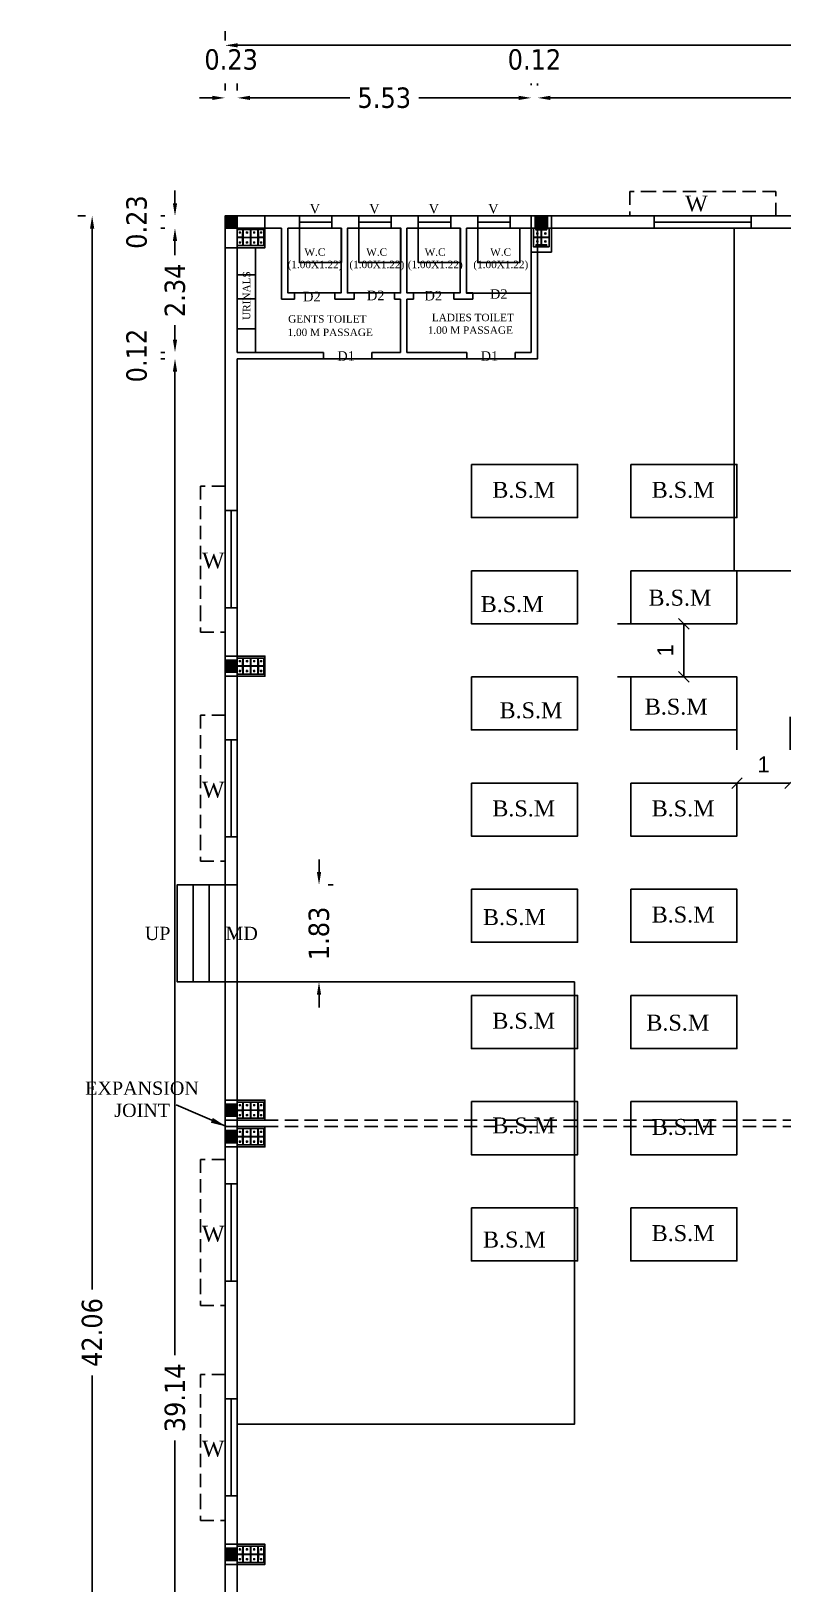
# Model space of a CAD drawing. Header units: metres. Extents: x 2063 to 2266, y 1708 to 2054.
# Drawn here: x 2217.18 to 2231.33, y 1903.13 to 1932.38 of the extents above; entities that cross this region are included whole.
import ezdxf

# ---------------------------------------------------------------- set-up
doc = ezdxf.new("R2010")
doc.units = ezdxf.units.M
doc.linetypes.add('DASHED', pattern=[0.75, 0.5, -0.25])
doc.linetypes.add('HIDDEN', pattern=[0.375, 0.25, -0.125])
for name, color, linetype in [('BLK_2_COVERED_AREA', 140, 'Continuous'), ('BLK_2_FLR_0_EXIT_WIDTH_DOOR', 2, 'Continuous'), ('BLK_2_FLR_0_REGULAR_ROOM_1', 4, 'Continuous'), ('BLK_2_FLR_0_ROOM_1_LIGHT_VENTILATION_1', 4, 'Continuous'), ('BLK_2_FLR_0_URINAL', 235, 'Continuous'), ('BLK_2_FLR_0_WASH', 60, 'Continuous'), ('BLK_2_FLR_0_WATER_CLOSET', 213, 'Continuous'), ('TOILET_VENTILATION', 6, 'Continuous'), ('WORKSHOP_AREA', 121, 'Continuous')]:
    doc.layers.add(name, color=color, linetype=linetype)
doc.layers.add('BLK_2_FLR_0_BLT_UP_AREA', color=45, linetype='Continuous', plot=False)
doc.styles.add('CODE', font='tahoma.ttf')
doc.styles.add('DIM', font='swissc.ttf')
doc.styles.get("Standard").update_dxf_attribs({"font": 'arial.ttf'})
doc.styles.add('TIMES NEW ROMAN', font='times.ttf')
doc.dimstyles.new('Din', dxfattribs={"dimscale": 0, "dimtxt": 0.25, "dimasz": 0.1, "dimexe": 0.15, "dimexo": 0.15, "dimgap": 0.03, "dimtad": 0, "dimzin": 0, "dimdsep": 46, "dimtxsty": 'DIM', "dimblk": 'ARCHTICK', "dimcen": 0.09, "dimdle": 0.15, "dimse1": 1, "dimse2": 1, "dimclrd": 256, "dimclre": 256, "dimclrt": 7, "dimadec": 0, "dimazin": 3, "dimtfac": 1, "dimtofl": 0, "dimtmove": 1, "dimatfit": 3, "dimfxl": 0, "dimtolj": 1, "dimtzin": 0, "dimarcsym": 0})
doc.dimstyles.new('ISO-25', dxfattribs={"dimtxt": 2.5, "dimasz": 2.5, "dimexe": 1.25, "dimexo": 0.625, "dimtad": 1, "dimtxsty": 'Standard', "dimcen": 2.5, "dimadec": 0, "dimazin": 0, "dimtfac": 1, "dimtmove": 0, "dimatfit": 3, "dimfxl": 0, "dimarcsym": 0})

# ---------------------------------------------------------------- blocks, each defined once
blk = doc.blocks.new('BOLT')
at = {"linetype": 'ByBlock'}
for p, q in [((20, 0), (-20, 0)), ((0, -20), (0, 20))]:
    blk.add_line(p, q, dxfattribs=at)
blk.add_circle((0, 0), 10, dxfattribs=at)
blk = doc.blocks.new('90P')
blk.add_hatch(color=256).paths.add_polyline_path([(3179, 1331), (2949, 1331), (2949, 1101), (3179, 1101)])
for points in [[(2949, 1026), (3699, 1026), (3699, 1406), (2949, 1406)], [(3179, 1331), (2949, 1331), (2949, 1101), (3179, 1101)], [(3179, 1369), (3179, 1064), (3679, 1064), (3679, 1369)], [(3179, 1213), (3179, 1219), (3279, 1219), (3279, 1213)], [(3279, 1319), (3279, 1114), (3287, 1114), (3287, 1319)], [(3293, 1369), (3287, 1369), (3287, 1219), (3293, 1219)], [(3293, 1064), (3287, 1064), (3287, 1214), (3293, 1214)], [(3432, 1369), (3426, 1369), (3426, 1219), (3432, 1219)], [(3432, 1064), (3426, 1064), (3426, 1214), (3432, 1214)], [(3565, 1369), (3571, 1369), (3571, 1219), (3565, 1219)], [(3565, 1064), (3571, 1064), (3571, 1214), (3565, 1214)], [(3571, 1319), (3571, 1114), (3579, 1114), (3579, 1319)], [(3679, 1213), (3679, 1219), (3579, 1219), (3579, 1213)]]:
    blk.add_lwpolyline(points, close=True)
blk.add_lwpolyline([(3287, 1214), (3571, 1214), (3571, 1219), (3287, 1219), (3287, 1214)])
at = {"rotation": 180}
for p in [(3229, 1309), (3362, 1309), (3496, 1309)]:
    blk.add_blockref('BOLT', p, dxfattribs=at)
at = {"xscale": -1, "rotation": 180}
blk.add_blockref('BOLT', (3629, 1309), dxfattribs=at)
at = {"xscale": -1}
for p in [(3229, 1124), (3362, 1124), (3496, 1124)]:
    blk.add_blockref('BOLT', p, dxfattribs=at)
blk.add_blockref('BOLT', (3629, 1124))
blk = doc.blocks.new('9856')
blk.add_hatch(color=256).paths.add_polyline_path([(3179, 341), (2949, 341), (2949, 111), (3179, 111)])
for points in [[(2949, 111), (3699, 111), (3699, 711), (2949, 711)], [(3179, 669), (3179, 364), (3679, 364), (3679, 669)], [(3279, 619), (3279, 414), (3287, 414), (3287, 619)], [(3293, 669), (3287, 669), (3287, 519), (3293, 519)], [(3432, 669), (3426, 669), (3426, 519), (3432, 519)], [(3565, 669), (3571, 669), (3571, 519), (3565, 519)], [(3571, 619), (3571, 414), (3579, 414), (3579, 619)], [(3179, 341), (2949, 341), (2949, 111), (3179, 111)], [(3179, 513), (3179, 519), (3279, 519), (3279, 513)], [(3293, 364), (3287, 364), (3287, 514), (3293, 514)], [(3432, 364), (3426, 364), (3426, 514), (3432, 514)], [(3565, 364), (3571, 364), (3571, 514), (3565, 514)], [(3679, 513), (3679, 519), (3579, 519), (3579, 513)]]:
    blk.add_lwpolyline(points, close=True)
blk.add_lwpolyline([(3287, 514), (3571, 514), (3571, 519), (3287, 519), (3287, 514)])
at = {"rotation": 180}
for p in [(3229, 609), (3362, 609), (3496, 609)]:
    blk.add_blockref('BOLT', p, dxfattribs=at)
at = {"xscale": -1, "rotation": 180}
blk.add_blockref('BOLT', (3629, 609), dxfattribs=at)
at = {"xscale": -1}
for p in [(3229, 424), (3362, 424), (3496, 424)]:
    blk.add_blockref('BOLT', p, dxfattribs=at)
blk.add_blockref('BOLT', (3629, 424))
blk = doc.blocks.new('A$C43231FD8')
for points in [[(150, -175), (-150, -175), (-150, 175), (150, 175)], [(-150, 3), (-150, -3), (-2, -3), (-2, 3)], [(103, 142), (-102, 142), (-102, 150), (103, 150)], [(150, 3), (150, -3), (3, -3), (3, 3)], [(103, -150), (-102, -150), (-102, -142), (103, -142)]]:
    blk.add_lwpolyline(points, close=True)
blk.add_lwpolyline([(-2, -142), (-2, 142), (3, 142), (3, -142), (-2, -142)])
at = {"rotation": 270}
for p in [(-75, 75), (-75, -75)]:
    blk.add_blockref('BOLT', p, dxfattribs=at)
at = {"xscale": -1, "rotation": 90}
for p in [(75, 75), (75, -75)]:
    blk.add_blockref('BOLT', p, dxfattribs=at)
blk = doc.blocks.new('7UJM')
blk.add_hatch(color=256).paths.add_polyline_path([(4472, 341), (4242, 341), (4242, 111), (4472, 111)])
for points in [[(4167, 111), (4547, 111), (4547, 791), (4167, 791)], [(4472, 341), (4242, 341), (4242, 111), (4472, 111)]]:
    blk.add_lwpolyline(points, close=True)
at = {"linetype": 'ByBlock', "xscale": -1, "rotation": 180}
blk.add_blockref('A$C43231FD8', (4357, 516), dxfattribs=at)
blk = doc.blocks.new('_Oblique')
at = {"color": 0, "linetype": 'ByBlock', "lineweight": -2}
blk.add_line((-0.5, -0.5), (0.5, 0.5), dxfattribs=at)
blk = doc.blocks.new('*D46')
at = {"color": 0, "lineweight": -2}
for p, q in [((2230.466, 1918.84), (2230.466, 1919.465)), ((2231.466, 1918.84), (2231.466, 1919.465)), ((2230.466, 1918.215), (2231.466, 1918.215))]:
    blk.add_line(p, q, dxfattribs=at)
at = {"layer": 'Defpoints', "color": 0}
for p in [(2230.466, 1918.215, -19.765), (2231.466, 1918.215, -19.765), (2231.466, 1918.215)]:
    blk.add_point(p, dxfattribs=at)
at = {"color": 0, "lineweight": -2, "xscale": 0.2, "yscale": 0.2, "zscale": 0.2, "rotation": 180}
blk.add_blockref('_Oblique', (2230.466, 1918.215), dxfattribs=at)
at = {"color": 0, "lineweight": -2, "xscale": 0.2, "yscale": 0.2, "zscale": 0.2}
blk.add_blockref('_Oblique', (2231.466, 1918.215), dxfattribs=at)
at = {"color": 0, "insert": (2230.966, 1918.565), "char_height": 0.3, "attachment_point": 5}
blk.add_mtext('1', dxfattribs=at)
blk = doc.blocks.new('*D47')
at = {"color": 0, "lineweight": -2}
for p, q in [((2229.841, 1921.215), (2228.216, 1921.215)), ((2229.466, 1920.215), (2229.466, 1921.215)), ((2229.841, 1920.215), (2228.216, 1920.215))]:
    blk.add_line(p, q, dxfattribs=at)
at = {"layer": 'Defpoints', "color": 0}
for p in [(2229.466, 1921.215), (2230.466, 1921.215, -19.765), (2230.466, 1920.215, -19.765)]:
    blk.add_point(p, dxfattribs=at)
at = {"color": 0, "lineweight": -2, "xscale": 0.2, "yscale": 0.2, "zscale": 0.2}
for p, rotation in [((2229.466, 1921.215), 90), ((2229.466, 1920.215), 270)]:
    blk.add_blockref('_Oblique', p, dxfattribs=dict(at, rotation=rotation))
at = {"color": 0, "insert": (2229.115, 1920.715), "char_height": 0.3, "attachment_point": 5, "rotation": 90}
blk.add_mtext('1', dxfattribs=at)
blk = doc.blocks.new('*D143')
at = {"lineweight": -2}
for p, q in [((2219.695, 1926.206), (2219.617, 1926.206)), ((2219.695, 1887.066), (2219.617, 1887.066))]:
    blk.add_line(p, q, dxfattribs=at)
for p, q in [((2219.886, 1925.966), (2219.886, 1907.442)), ((2219.886, 1887.306), (2219.886, 1905.831))]:
    blk.add_line(p, q)
for points in [[(2219.846, 1925.966), (2219.926, 1925.966), (2219.886, 1926.206)], [(2219.846, 1887.306), (2219.926, 1887.306), (2219.886, 1887.066)]]:
    blk.add_solid(points)
at = {"layer": 'Defpoints', "color": 0}
for p in [(2219.886, 1926.206), (2221.058, 1926.206, -9.883), (2221.058, 1887.066, -9.883)]:
    blk.add_point(p, dxfattribs=at)
at = {"insert": (2219.886, 1906.636), "char_height": 0.384, "attachment_point": 5, "rotation": 90, "style": 'CODE'}
blk.add_mtext('\\A1;39.14', dxfattribs=at)
blk = doc.blocks.new('*D144')
for p, q in [((2219.886, 1926.566), (2219.886, 1926.806)), ((2219.886, 1925.966), (2219.886, 1925.726))]:
    blk.add_line(p, q)
at = {"lineweight": -2}
for p, q in [((2219.695, 1926.326), (2219.617, 1926.326)), ((2219.695, 1926.206), (2219.617, 1926.206))]:
    blk.add_line(p, q, dxfattribs=at)
for points in [[(2219.846, 1926.566), (2219.926, 1926.566), (2219.886, 1926.326)], [(2219.846, 1925.966), (2219.926, 1925.966), (2219.886, 1926.206)]]:
    blk.add_solid(points)
at = {"layer": 'Defpoints', "color": 0}
for p in [(2219.886, 1926.326), (2221.058, 1926.326, -9.883), (2221.058, 1926.206, -9.883)]:
    blk.add_point(p, dxfattribs=at)
at = {"insert": (2219.165, 1926.266), "char_height": 0.384, "attachment_point": 5, "rotation": 90, "style": 'CODE'}
blk.add_mtext('\\A1;0.12', dxfattribs=at)
blk = doc.blocks.new('*D145')
at = {"lineweight": -2}
for p, q in [((2219.695, 1928.666), (2219.617, 1928.666)), ((2219.695, 1926.326), (2219.617, 1926.326))]:
    blk.add_line(p, q, dxfattribs=at)
for p, q in [((2219.886, 1928.426), (2219.886, 1928.156)), ((2219.886, 1926.566), (2219.886, 1926.836))]:
    blk.add_line(p, q)
for points in [[(2219.846, 1928.426), (2219.926, 1928.426), (2219.886, 1928.666)], [(2219.846, 1926.566), (2219.926, 1926.566), (2219.886, 1926.326)]]:
    blk.add_solid(points)
at = {"layer": 'Defpoints', "color": 0}
for p in [(2219.886, 1928.666), (2221.058, 1928.666, -9.883), (2221.058, 1926.326, -9.883)]:
    blk.add_point(p, dxfattribs=at)
at = {"insert": (2219.886, 1927.496), "char_height": 0.384, "attachment_point": 5, "rotation": 90, "style": 'CODE'}
blk.add_mtext('\\A1;2.34', dxfattribs=at)
blk = doc.blocks.new('*D146')
for p, q in [((2219.886, 1929.136), (2219.886, 1929.376)), ((2219.886, 1928.426), (2219.886, 1928.186))]:
    blk.add_line(p, q)
at = {"lineweight": -2}
for p, q in [((2219.695, 1928.896), (2219.617, 1928.896)), ((2219.695, 1928.666), (2219.617, 1928.666))]:
    blk.add_line(p, q, dxfattribs=at)
for points in [[(2219.846, 1929.136), (2219.926, 1929.136), (2219.886, 1928.896)], [(2219.846, 1928.426), (2219.926, 1928.426), (2219.886, 1928.666)]]:
    blk.add_solid(points)
at = {"layer": 'Defpoints', "color": 0}
for p in [(2219.886, 1928.896), (2221.058, 1928.896, -9.883), (2221.058, 1928.666, -9.883)]:
    blk.add_point(p, dxfattribs=at)
at = {"insert": (2219.165, 1928.781), "char_height": 0.384, "attachment_point": 5, "rotation": 90, "style": 'CODE'}
blk.add_mtext('\\A1;0.23', dxfattribs=at)
blk = doc.blocks.new('*D148')
at = {"lineweight": -2}
for p, q in [((2218.203, 1928.896), (2218.057, 1928.896)), ((2218.203, 1886.836), (2218.057, 1886.836))]:
    blk.add_line(p, q, dxfattribs=at)
for p, q in [((2218.326, 1928.656), (2218.326, 1908.677)), ((2218.326, 1887.076), (2218.326, 1907.055))]:
    blk.add_line(p, q)
for points in [[(2218.286, 1928.656), (2218.366, 1928.656), (2218.326, 1928.896)], [(2218.286, 1887.076), (2218.366, 1887.076), (2218.326, 1886.836)]]:
    blk.add_solid(points)
at = {"layer": 'Defpoints', "color": 0}
for p in [(2218.326, 1928.896), (2220.828, 1928.896, -9.883), (2220.828, 1886.836, -9.883)]:
    blk.add_point(p, dxfattribs=at)
at = {"insert": (2218.326, 1907.866), "char_height": 0.384, "attachment_point": 5, "rotation": 90, "style": 'CODE'}
blk.add_mtext('\\A1;42.06', dxfattribs=at)
blk = doc.blocks.new('*D82')
at = {"lineweight": -2}
for p, q in [((2220.828, 1931.257), (2220.828, 1931.389)), ((2221.058, 1931.257), (2221.058, 1931.389))]:
    blk.add_line(p, q, dxfattribs=at)
for p, q in [((2220.588, 1931.12), (2220.348, 1931.12)), ((2221.298, 1931.12), (2221.538, 1931.12))]:
    blk.add_line(p, q)
for points in [[(2220.588, 1931.16), (2220.588, 1931.08), (2220.828, 1931.12)], [(2221.298, 1931.16), (2221.298, 1931.08), (2221.058, 1931.12)]]:
    blk.add_solid(points)
at = {"layer": 'Defpoints', "color": 0}
for p in [(2221.058, 1931.12), (2220.828, 1928.896, -9.883), (2221.058, 1928.896, -9.883)]:
    blk.add_point(p, dxfattribs=at)
at = {"insert": (2220.943, 1931.841), "char_height": 0.384, "attachment_point": 5, "style": 'CODE'}
blk.add_mtext('\\A1;0.23', dxfattribs=at)
blk = doc.blocks.new('*D83')
at = {"lineweight": -2}
for p, q in [((2221.058, 1931.257), (2221.058, 1931.389)), ((2226.593, 1931.359), (2226.593, 1931.389))]:
    blk.add_line(p, q, dxfattribs=at)
for p, q in [((2221.298, 1931.12), (2223.176, 1931.12)), ((2226.353, 1931.12), (2224.475, 1931.12))]:
    blk.add_line(p, q)
for points in [[(2221.298, 1931.16), (2221.298, 1931.08), (2221.058, 1931.12)], [(2226.353, 1931.16), (2226.353, 1931.08), (2226.593, 1931.12)]]:
    blk.add_solid(points)
at = {"layer": 'Defpoints', "color": 0}
for p in [(2226.593, 1931.12), (2221.058, 1928.896, -9.883), (2226.593, 1928.666, -49.413)]:
    blk.add_point(p, dxfattribs=at)
at = {"insert": (2223.826, 1931.12), "char_height": 0.384, "attachment_point": 5, "style": 'CODE'}
blk.add_mtext('\\A1;5.53', dxfattribs=at)
blk = doc.blocks.new('*D84')
at = {"lineweight": -2}
for p, q in [((2226.593, 1931.359), (2226.593, 1931.389)), ((2226.713, 1931.355), (2226.713, 1931.389))]:
    blk.add_line(p, q, dxfattribs=at)
for p, q in [((2226.353, 1931.12), (2226.113, 1931.12)), ((2226.953, 1931.12), (2227.193, 1931.12))]:
    blk.add_line(p, q)
for points in [[(2226.353, 1931.16), (2226.353, 1931.08), (2226.593, 1931.12)], [(2226.953, 1931.16), (2226.953, 1931.08), (2226.713, 1931.12)]]:
    blk.add_solid(points)
at = {"layer": 'Defpoints', "color": 0}
for p in [(2226.713, 1931.12), (2226.593, 1928.666, -49.413), (2226.713, 1928.216, -49.413)]:
    blk.add_point(p, dxfattribs=at)
at = {"insert": (2226.653, 1931.841), "char_height": 0.384, "attachment_point": 5, "style": 'CODE'}
blk.add_mtext('\\A1;0.12', dxfattribs=at)
blk = doc.blocks.new('*D85')
at = {"lineweight": -2}
for p, q in [((2226.713, 1931.355), (2226.713, 1931.389)), ((2243.861, 1931.316), (2243.861, 1931.389))]:
    blk.add_line(p, q, dxfattribs=at)
for p, q in [((2226.953, 1931.12), (2234.506, 1931.12)), ((2243.621, 1931.12), (2236.069, 1931.12))]:
    blk.add_line(p, q)
for points in [[(2226.953, 1931.16), (2226.953, 1931.08), (2226.713, 1931.12)], [(2243.621, 1931.16), (2243.621, 1931.08), (2243.861, 1931.12)]]:
    blk.add_solid(points)
at = {"layer": 'Defpoints', "color": 0}
for p in [(2243.861, 1931.12), (2243.861, 1928.666, -19.765), (2226.713, 1928.216, -49.413)]:
    blk.add_point(p, dxfattribs=at)
at = {"insert": (2235.287, 1931.12), "char_height": 0.384, "attachment_point": 5, "style": 'CODE'}
blk.add_mtext('\\A1;17.15', dxfattribs=at)
blk = doc.blocks.new('*D42')
at = {"lineweight": -2}
for p, q in [((2220.828, 1932.2), (2220.828, 1932.379)), ((2249.938, 1932.2), (2249.938, 1932.379))]:
    blk.add_line(p, q, dxfattribs=at)
for p, q in [((2221.068, 1932.11), (2234.594, 1932.11)), ((2249.698, 1932.11), (2236.173, 1932.11))]:
    blk.add_line(p, q)
for points in [[(2221.068, 1932.15), (2221.068, 1932.07), (2220.828, 1932.11)], [(2249.698, 1932.15), (2249.698, 1932.07), (2249.938, 1932.11)]]:
    blk.add_solid(points)
at = {"layer": 'Defpoints', "color": 0}
for p in [(2249.938, 1932.11), (2220.828, 1928.896, -9.883), (2249.938, 1928.896, -9.883)]:
    blk.add_point(p, dxfattribs=at)
at = {"insert": (2235.383, 1932.11), "char_height": 0.384, "attachment_point": 5, "style": 'CODE'}
blk.add_mtext('\\A1;29.11', dxfattribs=at)
blk = doc.blocks.new('*D267')
at = {"layer": 'BLK_2_FLR_0_EXIT_WIDTH_DOOR'}
for p, q in [((2222.597, 1916.538), (2222.597, 1916.778)), ((2222.597, 1914.228), (2222.597, 1913.988))]:
    blk.add_line(p, q, dxfattribs=at)
at = {"layer": 'BLK_2_FLR_0_EXIT_WIDTH_DOOR', "lineweight": -2}
for p, q in [((2222.769, 1916.298), (2222.865, 1916.298)), ((2222.769, 1914.468), (2222.865, 1914.468))]:
    blk.add_line(p, q, dxfattribs=at)
at = {"layer": 'BLK_2_FLR_0_EXIT_WIDTH_DOOR'}
for points in [[(2222.557, 1916.538), (2222.637, 1916.538), (2222.597, 1916.298)], [(2222.557, 1914.228), (2222.637, 1914.228), (2222.597, 1914.468)]]:
    blk.add_solid(points, dxfattribs=at)
at = {"layer": 'Defpoints', "color": 0}
for p in [(2221.058, 1916.298, -9.883), (2222.597, 1916.298), (2221.058, 1914.468, -9.883)]:
    blk.add_point(p, dxfattribs=at)
at = {"layer": 'BLK_2_FLR_0_EXIT_WIDTH_DOOR', "insert": (2222.597, 1915.383), "char_height": 0.384, "attachment_point": 5, "rotation": 90, "style": 'CODE'}
blk.add_mtext('\\A1;1.83', dxfattribs=at)

msp = doc.modelspace()

# ---------------------------------------------------------------- linework, layer by layer
for p, q in [((2221.058, 1926.326, -9.883), (2221.058, 1928.666, -9.883)), ((2221.058, 1928.666, -9.883), (2221.893, 1928.666, -9.883)), ((2221.893, 1927.326, -49.413), (2221.893, 1928.666, -49.413)), ((2222.013, 1928.666, -9.883), (2223.013, 1928.666, -9.883)), ((2222.013, 1927.446, -49.413), (2222.013, 1928.666, -49.413)), ((2222.227, 1928.781, -9.883), (2222.837, 1928.781, -9.883)), ((2223.013, 1927.446, -49.413), (2223.013, 1928.666, -49.413)), ((2223.133, 1928.666, -9.883), (2224.133, 1928.666, -9.883)), ((2223.133, 1927.446, -49.413), (2223.133, 1928.666, -49.413)), ((2223.347, 1928.781, -9.883), (2223.957, 1928.781, -9.883)), ((2224.133, 1927.446, -49.413), (2224.133, 1928.666, -49.413)), ((2224.253, 1928.666, -9.883), (2225.253, 1928.666, -9.883)), ((2224.253, 1927.446, -49.413), (2224.253, 1928.666, -49.413)), ((2224.467, 1928.781, -9.883), (2225.077, 1928.781, -9.883)), ((2225.253, 1927.446, -49.413), (2225.253, 1928.666, -49.413)), ((2225.373, 1928.666, -9.883), (2234.59, 1928.666, -9.883)), ((2225.373, 1927.446, -49.413), (2225.373, 1928.666, -49.413)), ((2225.587, 1928.781, -9.883), (2226.197, 1928.781, -9.883)), ((2226.593, 1927.216, -49.413), (2226.593, 1928.666, -49.413)), ((2228.906, 1928.781, -1284.772), (2230.736, 1928.781, -1284.772)), ((2221.404, 1926.326, -12.19), (2221.404, 1928.296, -12.19)), ((2226.713, 1927.096, -49.413), (2226.713, 1928.216, -49.413)), ((2221.058, 1927.787, -9.883), (2221.404, 1927.787, -9.883)), ((2221.058, 1927.335, -9.883), (2221.404, 1927.335, -9.883)), ((2221.893, 1927.326, -52.888), (2222.136, 1927.326, -54.509)), ((2222.013, 1927.446, -53.779), (2222.136, 1927.446, -54.615)), ((2222.136, 1927.446, -55.083), (2222.136, 1927.326, -55.083)), ((2222.896, 1927.446, -59.799), (2223.013, 1927.446, -60.6)), ((2222.896, 1927.446, -55.083), (2222.896, 1927.326, -55.083)), ((2222.896, 1927.326, -59.588), (2223.256, 1927.326, -61.994)), ((2223.133, 1927.446, -61.419), (2223.256, 1927.446, -62.255)), ((2223.256, 1927.446, -67.089), (2223.256, 1927.326, -67.089)), ((2224.016, 1927.446, -67.439), (2224.133, 1927.446, -68.24)), ((2224.016, 1927.446, -67.089), (2224.016, 1927.326, -67.089)), ((2224.016, 1927.326, -67.073), (2224.133, 1927.326, -67.858)), ((2224.133, 1927.326, -49.413), (2224.133, 1926.326, -49.413)), ((2224.253, 1927.446, -69.059), (2224.376, 1927.446, -69.895)), ((2224.253, 1927.326, -68.66), (2224.376, 1927.326, -69.479)), ((2224.253, 1927.326, -49.413), (2224.253, 1926.326, -49.413)), ((2224.376, 1927.446, -55.083), (2224.376, 1927.326, -55.083)), ((2225.136, 1927.446, -75.079), (2225.253, 1927.446, -75.88)), ((2225.136, 1927.446, -55.083), (2225.136, 1927.326, -55.083)), ((2225.136, 1927.326, -74.559), (2225.496, 1927.326, -76.964)), ((2225.373, 1927.446, -76.699), (2225.496, 1927.446, -77.535)), ((2225.496, 1927.446, -55.083), (2225.496, 1927.326, -55.083)), ((2226.593, 1927.216, -49.413), (2226.593, 1926.326, -49.413)), ((2226.713, 1926.206, -49.413), (2226.713, 1927.096, -49.413)), ((2221.058, 1926.771, -9.883), (2221.404, 1926.771, -9.883)), ((2221.058, 1926.326, -9.883), (2222.683, 1926.326, -20.738)), ((2222.683, 1926.326, -20.738), (2222.683, 1926.206, -20.738)), ((2223.593, 1926.326, -26.82), (2223.593, 1926.206, -26.82)), ((2225.383, 1926.206, -46.606), (2225.383, 1926.326, -46.606)), ((2226.293, 1926.326, -48.611), (2226.593, 1926.326, -48.611)), ((2226.293, 1926.206, -46.606), (2226.293, 1926.326, -46.606)), ((2221.058, 1916.298, -9.883), (2221.058, 1926.206, -9.883)), ((2221.058, 1926.206, -9.883), (2222.683, 1926.206, -20.738)), ((2223.593, 1926.206, -26.82), (2225.383, 1926.206, -45.848)), ((2226.293, 1926.206, -48.611), (2226.713, 1926.206, -48.611)), ((2220.943, 1921.517, -9.883), (2220.943, 1923.347, -9.883)), ((2220.943, 1917.201, -9.883), (2220.943, 1919.031, -9.883)), ((2219.928, 1916.298, -9.883), (2219.928, 1914.468, -9.883)), ((2220.528, 1916.298, -9.883), (2219.928, 1916.298, -9.883)), ((2220.228, 1916.298, -9.883), (2220.228, 1914.468, -9.883)), ((2220.828, 1916.298, -9.883), (2220.528, 1916.298, -9.883)), ((2220.528, 1916.298, -9.883), (2220.528, 1914.468, -9.883)), ((2220.828, 1916.298, -9.883), (2221.058, 1916.298, -9.883)), ((2220.528, 1914.468, -9.883), (2219.928, 1914.468, -9.883)), ((2220.528, 1914.468, -9.883), (2220.828, 1914.468, -9.883)), ((2220.828, 1914.468, -9.883), (2221.058, 1914.468, -9.883)), ((2221.058, 1887.066, -9.883), (2221.058, 1914.468, -9.883)), ((2220.943, 1908.836, -9.883), (2220.943, 1910.666, -9.883)), ((2220.943, 1904.788, -9.883), (2220.943, 1906.618, -9.883))]:
    msp.add_line(p, q)
at = {"linetype": 'HIDDEN'}
for p, q in [((2220.827, 1911.863, -36.409), (2249.938, 1911.863, -36.409)), ((2220.827, 1911.743, -36.409), (2249.938, 1911.743, -36.409))]:
    msp.add_line(p, q, dxfattribs=at)
for points, elevation in [([(2230.736, 1928.896), (2231.196, 1928.896), (2231.196, 1929.356), (2228.906, 1929.356), (2228.446, 1929.356), (2228.446, 1928.896), (2228.906, 1928.896)], -1284.772), ([(2220.828, 1923.347), (2220.828, 1923.807), (2220.368, 1923.807), (2220.368, 1921.517), (2220.368, 1921.057), (2220.828, 1921.057), (2220.828, 1921.517)], -9.883), ([(2220.828, 1919.031), (2220.828, 1919.491), (2220.368, 1919.491), (2220.368, 1917.201), (2220.368, 1916.741), (2220.828, 1916.741), (2220.828, 1917.201)], -9.883), ([(2220.828, 1910.666), (2220.828, 1911.126), (2220.368, 1911.126), (2220.368, 1908.836), (2220.368, 1908.376), (2220.828, 1908.376), (2220.828, 1908.836)], -9.883), ([(2220.828, 1906.618), (2220.828, 1907.078), (2220.368, 1907.078), (2220.368, 1904.788), (2220.368, 1904.328), (2220.828, 1904.328), (2220.828, 1904.788)], -9.883)]:
    msp.add_lwpolyline(points, dxfattribs=dict(at, elevation=elevation))
for points, elevation in [([(2222.227, 1928.666), (2222.227, 1928.896), (2222.837, 1928.896), (2222.837, 1928.666)], -9.883), ([(2223.347, 1928.666), (2223.347, 1928.896), (2223.957, 1928.896), (2223.957, 1928.666)], -9.883), ([(2224.467, 1928.666), (2224.467, 1928.896), (2225.077, 1928.896), (2225.077, 1928.666)], -9.883), ([(2225.587, 1928.666), (2225.587, 1928.896), (2226.197, 1928.896), (2226.197, 1928.666)], -9.883), ([(2230.736, 1928.896), (2230.736, 1928.666), (2228.906, 1928.666), (2228.906, 1928.896)], -1284.772), ([(2220.828, 1923.347), (2221.058, 1923.347), (2221.058, 1921.517), (2220.828, 1921.517)], -9.883), ([(2220.828, 1919.031), (2221.058, 1919.031), (2221.058, 1917.201), (2220.828, 1917.201)], -9.883), ([(2220.828, 1916.298), (2219.928, 1916.298), (2219.928, 1914.468), (2220.828, 1914.468)], -9.883), ([(2220.828, 1910.666), (2221.058, 1910.666), (2221.058, 1908.836), (2220.828, 1908.836)], -9.883), ([(2220.828, 1906.618), (2221.058, 1906.618), (2221.058, 1904.788), (2220.828, 1904.788)], -9.883)]:
    msp.add_lwpolyline(points, close=True, dxfattribs=dict(elevation=elevation))
at = {"ltscale": 25, "elevation": -19.765}
for points in [[(2225.466, 1924.215), (2227.466, 1924.215), (2227.466, 1923.215), (2225.466, 1923.215)], [(2228.466, 1924.215), (2230.466, 1924.215), (2230.466, 1923.215), (2228.466, 1923.215)], [(2225.466, 1922.215), (2227.466, 1922.215), (2227.466, 1921.215), (2225.466, 1921.215)], [(2228.466, 1922.215), (2230.466, 1922.215), (2230.466, 1921.215), (2228.466, 1921.215)], [(2225.466, 1920.215), (2227.466, 1920.215), (2227.466, 1919.215), (2225.466, 1919.215)], [(2228.466, 1920.215), (2230.466, 1920.215), (2230.466, 1919.215), (2228.466, 1919.215)], [(2225.466, 1918.215), (2227.466, 1918.215), (2227.466, 1917.215), (2225.466, 1917.215)], [(2228.466, 1918.215), (2230.466, 1918.215), (2230.466, 1917.215), (2228.466, 1917.215)], [(2225.466, 1916.215), (2227.466, 1916.215), (2227.466, 1915.215), (2225.466, 1915.215)], [(2228.466, 1916.215), (2230.466, 1916.215), (2230.466, 1915.215), (2228.466, 1915.215)], [(2225.466, 1914.215), (2227.466, 1914.215), (2227.466, 1913.215), (2225.466, 1913.215)], [(2228.466, 1914.215), (2230.466, 1914.215), (2230.466, 1913.215), (2228.466, 1913.215)], [(2225.466, 1912.215), (2227.466, 1912.215), (2227.466, 1911.215), (2225.466, 1911.215)], [(2228.466, 1912.215), (2230.466, 1912.215), (2230.466, 1911.215), (2228.466, 1911.215)], [(2225.466, 1910.215), (2227.466, 1910.215), (2227.466, 1909.215), (2225.466, 1909.215)], [(2228.466, 1910.215), (2230.466, 1910.215), (2230.466, 1909.215), (2228.466, 1909.215)]]:
    msp.add_lwpolyline(points, close=True, dxfattribs=at)
for points in [[(2223.593, 1926.326, -26.82), (2223.938, 1926.326, -29.13), (2224.133, 1926.326, -31.358)], [(2224.253, 1926.326, -49.413), (2225.383, 1926.326, -45.64)]]:
    msp.add_polyline3d(points)
at = {"layer": 'BLK_2_COVERED_AREA', "color": 140, "ltscale": 0.3, "elevation": -9.883}
msp.add_lwpolyline([(2220.828, 1928.896), (2249.938, 1928.896), (2249.938, 1886.836), (2220.828, 1886.836)], close=True, dxfattribs=at)
at = {"layer": 'BLK_2_FLR_0_BLT_UP_AREA', "color": 45, "lineweight": -2, "elevation": -9.883}
msp.add_lwpolyline([(2220.828, 1886.836), (2220.828, 1928.896), (2249.938, 1928.896), (2249.938, 1886.836)], close=True, dxfattribs=at)
at = {"layer": 'BLK_2_FLR_0_REGULAR_ROOM_1', "color": 4, "elevation": -9.883}
msp.add_lwpolyline([(2221.058, 1926.206), (2226.713, 1926.206), (2226.713, 1928.216), (2226.713, 1928.666), (2243.861, 1928.666), (2243.861, 1920.227), (2249.708, 1920.227), (2249.708, 1887.066), (2221.058, 1887.066)], close=True, dxfattribs=at)
at = {"layer": 'BLK_2_FLR_0_ROOM_1_LIGHT_VENTILATION_1', "color": 4}
for points, elevation in [([(2230.415, 1928.666), (2239.974, 1928.666), (2239.974, 1922.215), (2230.415, 1922.215)], -1284.772), ([(2221.058, 1914.468), (2227.405, 1914.468), (2227.405, 1906.137), (2221.058, 1906.137)], -9.883)]:
    msp.add_lwpolyline(points, close=True, dxfattribs=dict(at, elevation=elevation))
at = {"layer": 'BLK_2_FLR_0_URINAL', "color": 235, "ltscale": 0.3, "elevation": -12.19}
msp.add_lwpolyline([(2221.404, 1926.326), (2221.058, 1926.326), (2221.058, 1928.296), (2221.404, 1928.296)], close=True, dxfattribs=at)
at = {"layer": 'BLK_2_FLR_0_WASH', "color": 60, "elevation": -9.883}
for points in [[(2222.227, 1928.666), (2223.02, 1928.666), (2223.02, 1928.017), (2222.227, 1928.017)], [(2223.347, 1928.666), (2224.14, 1928.666), (2224.14, 1928.017), (2223.347, 1928.017)], [(2224.467, 1928.666), (2225.26, 1928.666), (2225.26, 1928.017), (2224.467, 1928.017)], [(2225.587, 1928.666), (2226.38, 1928.666), (2226.38, 1928.017), (2225.587, 1928.017)]]:
    msp.add_lwpolyline(points, close=True, dxfattribs=at)
at = {"layer": 'BLK_2_FLR_0_WATER_CLOSET', "color": 1, "elevation": -49.413}
for points in [[(2222.013, 1927.446), (2223.013, 1927.446), (2223.013, 1928.666), (2222.013, 1928.666)], [(2223.133, 1927.446), (2224.133, 1927.446), (2224.133, 1928.666), (2223.133, 1928.666)]]:
    msp.add_lwpolyline(points, close=True, dxfattribs=at)
at = {"layer": 'BLK_2_FLR_0_WATER_CLOSET', "color": 2, "elevation": -49.413}
for points in [[(2224.253, 1927.446), (2225.253, 1927.446), (2225.253, 1928.666), (2224.253, 1928.666)], [(2225.373, 1928.666), (2226.593, 1928.666), (2226.593, 1927.444), (2225.373, 1927.444)]]:
    msp.add_lwpolyline(points, close=True, dxfattribs=at)
at = {"layer": 'TOILET_VENTILATION', "color": 6}
for points, elevation in [([(2222.013, 1928.666), (2223.013, 1928.666), (2223.013, 1927.446), (2222.013, 1927.446)], -49.413), ([(2223.133, 1928.666), (2224.133, 1928.666), (2224.133, 1927.446), (2223.133, 1927.446)], -49.413), ([(2224.253, 1928.666), (2225.253, 1928.666), (2225.253, 1927.446), (2224.253, 1927.446)], -49.413), ([(2225.373, 1928.666), (2226.593, 1928.666), (2226.593, 1927.444), (2225.373, 1927.444)], -9.883)]:
    msp.add_lwpolyline(points, close=True, dxfattribs=dict(at, elevation=elevation))
at = {"layer": 'WORKSHOP_AREA', "color": 121, "elevation": -9.883}
msp.add_lwpolyline([(2221.058, 1926.206), (2226.713, 1926.206), (2226.713, 1928.216), (2226.713, 1928.666), (2243.861, 1928.666), (2243.861, 1920.227), (2249.708, 1920.227), (2249.708, 1887.066), (2221.058, 1887.066)], close=True, dxfattribs=at)

# ---------------------------------------------------------------- block references
at = {"xscale": -0.00099999999949, "yscale": 0.00099999999949, "zscale": 0.00099999999949, "rotation": 180}
for name, p in [('9856', (2217.879, 1929.007, -9.883)), ('7UJM', (2222.426, 1929.007, -49.413))]:
    msp.add_blockref(name, p, dxfattribs=at)
at = {"xscale": 0.00099999999949, "yscale": 0.00099999999949, "zscale": 0.00099999999949}
for p in [(2217.879, 1919.201, -9.883), (2217.879, 1910.837, -9.883), (2217.879, 1910.337, -9.883), (2217.879, 1902.472, -9.883)]:
    msp.add_blockref('90P', p, dxfattribs=at)

# ---------------------------------------------------------------- texts
at = {"attachment_point": 1, "style": 'TIMES NEW ROMAN'}
for s, width, heights, insert, char_height in [('W', 0.55777, [0], (2229.488, 1929.281, -1284.772), 0.3), ('V', 0.50877, [0], (2222.421, 1929.124, -9.883), 0.18), ('V', 0.50877, [0], (2223.541, 1929.124, -9.883), 0.18), ('V', 0.50877, [0], (2224.661, 1929.124, -9.883), 0.18), ('V', 0.50877, [0], (2225.781, 1929.124, -9.883), 0.18), ('{\\W8.106112; }W.C\\P{\\W2.119784; }(1.00X1.22)', 1.21263, [0.497], (2221.893, 1928.286, -98.826), 0.14), ('{\\W6.56912;  }W.C\\P{\\W7.15192; }(1.00X1.22)', 1.73275, [0.688], (2222.791, 1928.286, -59.296), 0.14), ('{\\W6.56912;  }W.C\\P{\\W7.15192; }(1.00X1.22)', 1.73275, [0.688], (2223.891, 1928.286, -59.296), 0.14), ('{\\W6.56912;  }W.C\\P{\\W7.15192; }(1.00X1.22)', 1.73275, [0.688], (2225.125, 1928.286, -59.296), 0.14), ('D2', 0.50877, [0], (2223.498, 1927.489, -9.883), 0.18), ('D2', 0.50877, [0], (2224.582, 1927.484, -9.883), 0.18), ('D2', 0.50877, [0], (2225.815, 1927.516, -9.883), 0.18), ('D2', 0.50877, [0], (2222.296, 1927.468, -9.883), 0.18), ('{\\W0.874452; }GENTS TOILET', 1.51895, [0.204], (2221.97, 1927.027, -59.296), 0.14), ('{\\W0.178163; }LADIES TOILET', 1.51895, [0.204], (2224.71, 1927.054, -59.296), 0.14), ('1.00 M PASSAGE', 1.86314, [0.229], (2222.006, 1926.774, -59.296), 0.14), ('1.00 M PASSAGE', 1.86314, [0.229], (2224.644, 1926.816, -59.296), 0.14), ('D1', 0.50877, [0], (2222.94, 1926.348, 22.737), 0.18), ('D1', 0.50877, [0], (2225.64, 1926.348, -2.373), 0.18), ('W', 0.55777, [0], (2220.392, 1922.557, 16.644), 0.3), ('W', 0.55777, [0], (2220.391, 1918.24, 16.644), 0.3), ('UP', 0.50877, [0], (2219.317, 1915.508, -9.883), 0.25), ('MD', 0.50877, [0], (2220.837, 1915.508, -9.883), 0.25), ('{\\W0.935177; }EXPANSION \\P{\\W6.735958; }JOINT', 2.25173, [0], (2218.107, 1912.593, -9.883), 0.25), ('W', 0.55777, [0], (2220.391, 1909.876, 16.644), 0.3), ('W', 0.55777, [0], (2220.391, 1905.828, 16.644), 0.3)]:
    msp.add_mtext_dynamic_manual_height_columns(s, width=width, gutter_width=1, heights=heights, dxfattribs=dict(at, insert=insert, char_height=char_height))
at = {"insert": (2221.163, 1926.937, -59.296), "char_height": 0.14, "attachment_point": 1, "rotation": 90, "style": 'TIMES NEW ROMAN'}
msp.add_mtext_dynamic_manual_height_columns('URINALS', width=0.82108, gutter_width=1, heights=[0], dxfattribs=at)
at = {"linetype": 'DASHED', "ltscale": 0.3, "char_height": 0.3, "attachment_point": 1}
for insert in [(2225.86, 1923.888), (2228.86, 1923.888), (2225.641, 1921.735, 19.765), (2228.8, 1921.856, 19.765), (2225.996, 1919.736, 19.765), (2228.73, 1919.804, 19.765), (2225.86, 1917.888), (2228.86, 1917.888), (2225.684, 1915.84, 19.765), (2228.86, 1915.888), (2225.86, 1913.888), (2228.76, 1913.852, 19.765), (2225.86, 1911.916, -16.644), (2228.86, 1911.888), (2225.684, 1909.766, 19.765), (2228.86, 1909.888)]:
    msp.add_mtext_dynamic_manual_height_columns('{\\fTimes New Roman|b0|i0|c0|p18;B.S.M}', width=0.30603, gutter_width=1, heights=[0], dxfattribs=dict(at, insert=insert))

# ---------------------------------------------------------------- dimensions: what is measured, and where the dimension line sits
for p1, p2, distance, dimstyle, override, picture, middle in [((2220.828, 1928.896, -9.883), (2249.938, 1928.896, -9.883), 3.214, 'Din', {"dimscale": 0.096, "dimtxt": 4, "dimasz": 2.5, "dimexe": 2.8, "dimgap": 1.75, "dimpost": '\\X', "dimtxsty": 'CODE', "dimsah": 1, "dimdle": 2.8, "dimse1": 0, "dimse2": 0, "dimclrt": 256, "dimtmove": 2, "dimfxl": 2.8, "dimfxlon": 1, "dimtfillclr": 2, "dimlwd": 65535}, '*D42', (2235.383, 1932.11)), ((2220.828, 1928.896, -9.883), (2221.058, 1928.896, -9.883), 2.224, 'Din', {"dimscale": 0.096, "dimtxt": 4, "dimasz": 2.5, "dimexe": 2.8, "dimgap": 1.75, "dimpost": '\\X', "dimtxsty": 'CODE', "dimsah": 1, "dimdle": 2.8, "dimse1": 0, "dimse2": 0, "dimclrt": 256, "dimtmove": 2, "dimfxl": 2.8, "dimfxlon": 1, "dimtfillclr": 2, "dimlwd": 65535}, '*D82', (2220.943, 1931.841)), ((2220.828, 1886.836, -9.883), (2220.828, 1928.896, -9.883), 2.502, 'Din', {"dimscale": 0.096, "dimtxt": 4, "dimasz": 2.5, "dimexe": 2.8, "dimgap": 1.75, "dimpost": '\\X', "dimtxsty": 'CODE', "dimsah": 1, "dimdle": 2.8, "dimse1": 0, "dimse2": 0, "dimclrt": 256, "dimtmove": 2, "dimfxl": 2.8, "dimfxlon": 1, "dimtfillclr": 2, "dimlwd": 65535}, '*D148', (2218.326, 1907.866)), ((2230.466, 1920.215, -19.765), (2230.466, 1921.215, -19.765), 1, 'ISO-25', {"dimtxt": 0.3, "dimasz": 0.2, "dimgap": 0.2, "dimblk1": 'Oblique', "dimblk2": 'Oblique', "dimsah": 1, "dimsd1": 0, "dimsd2": 0}, '*D47', (2229.115, 1920.715)), ((2230.466, 1918.215, -19.765), (2231.466, 1918.215, -19.765), 0, 'ISO-25', {"dimtxt": 0.3, "dimasz": 0.2, "dimgap": 0.2, "dimblk1": 'Oblique', "dimblk2": 'Oblique', "dimsah": 1, "dimsd1": 0, "dimsd2": 0}, '*D46', (2230.966, 1918.565))]:
    dim = msp.add_aligned_dim(p1=p1, p2=p2, distance=distance, dimstyle=dimstyle, override=override)
    dim.commit()
    dim.dimension.update_dxf_attribs({"geometry": picture, "text_midpoint": middle})
for base, p1, p2, angle, picture, middle in [((2226.713, 1931.12), (2226.593, 1928.666, -49.413), (2226.713, 1928.216, -49.413), 180, '*D84', (2226.653, 1931.841)), ((2226.5933, 1931.1202), (2221.0584, 1928.896, -9.8826), (2226.5933, 1928.666, -49.413), 180, '*D83', (2223.8259, 1931.1202)), ((2243.861, 1931.12), (2226.713, 1928.216, -49.413), (2243.861, 1928.666, -19.765), 180, '*D85', (2235.287, 1931.12)), ((2219.886, 1928.896), (2221.058, 1928.666, -9.883), (2221.058, 1928.896, -9.883), 270, '*D146', (2219.165, 1928.781)), ((2219.886, 1928.666), (2221.058, 1926.326, -9.883), (2221.058, 1928.666, -9.883), 270, '*D145', (2219.886, 1927.496)), ((2219.886, 1926.326), (2221.058, 1926.206, -9.883), (2221.058, 1926.326, -9.883), 270, '*D144', (2219.165, 1926.266)), ((2219.886, 1926.206), (2221.058, 1887.066, -9.883), (2221.058, 1926.206, -9.883), 270, '*D143', (2219.886, 1906.636))]:
    dim = msp.add_linear_dim(base=base, p1=p1, p2=p2, angle=angle, dimstyle='Din', override={"dimscale": 0.096, "dimtxt": 4, "dimasz": 2.5, "dimexe": 2.8, "dimgap": 1.75, "dimpost": '\\X', "dimtxsty": 'CODE', "dimsah": 1, "dimdle": 2.8, "dimse1": 0, "dimse2": 0, "dimclrt": 256, "dimtmove": 2, "dimfxl": 2.8, "dimfxlon": 1, "dimtfillclr": 2, "dimlwd": 65535})
    dim.commit()
    dim.dimension.update_dxf_attribs({"geometry": picture, "text_midpoint": middle})
at = {"layer": 'BLK_2_FLR_0_EXIT_WIDTH_DOOR', "color": 2}
dim = msp.add_aligned_dim(p1=(2221.058, 1914.468, -9.883), p2=(2221.058, 1916.298, -9.883), distance=-1.538, dimstyle='Din', override={"dimscale": 0.096, "dimtxt": 4, "dimasz": 2.5, "dimexe": 2.8, "dimgap": 1.75, "dimpost": '\\X', "dimtxsty": 'CODE', "dimsah": 1, "dimdle": 2.8, "dimse1": 0, "dimse2": 0, "dimclrt": 256, "dimtmove": 2, "dimfxl": 2.8, "dimfxlon": 1, "dimtfillclr": 2, "dimlwd": 65535}, dxfattribs=at)
dim.commit()
dim.dimension.update_dxf_attribs({"geometry": '*D267', "text_midpoint": (2222.597, 1915.383)})

# ---------------------------------------------------------------- leaders
msp.add_leader([(2220.855, 1911.743, 16.644), (2219.91, 1912.152, 16.644)], dimstyle='ISO-25', override={"dimasz": 0.3, "dimgap": 0.625, "dimtad": 0})

doc.saveas('drawing.dxf')
